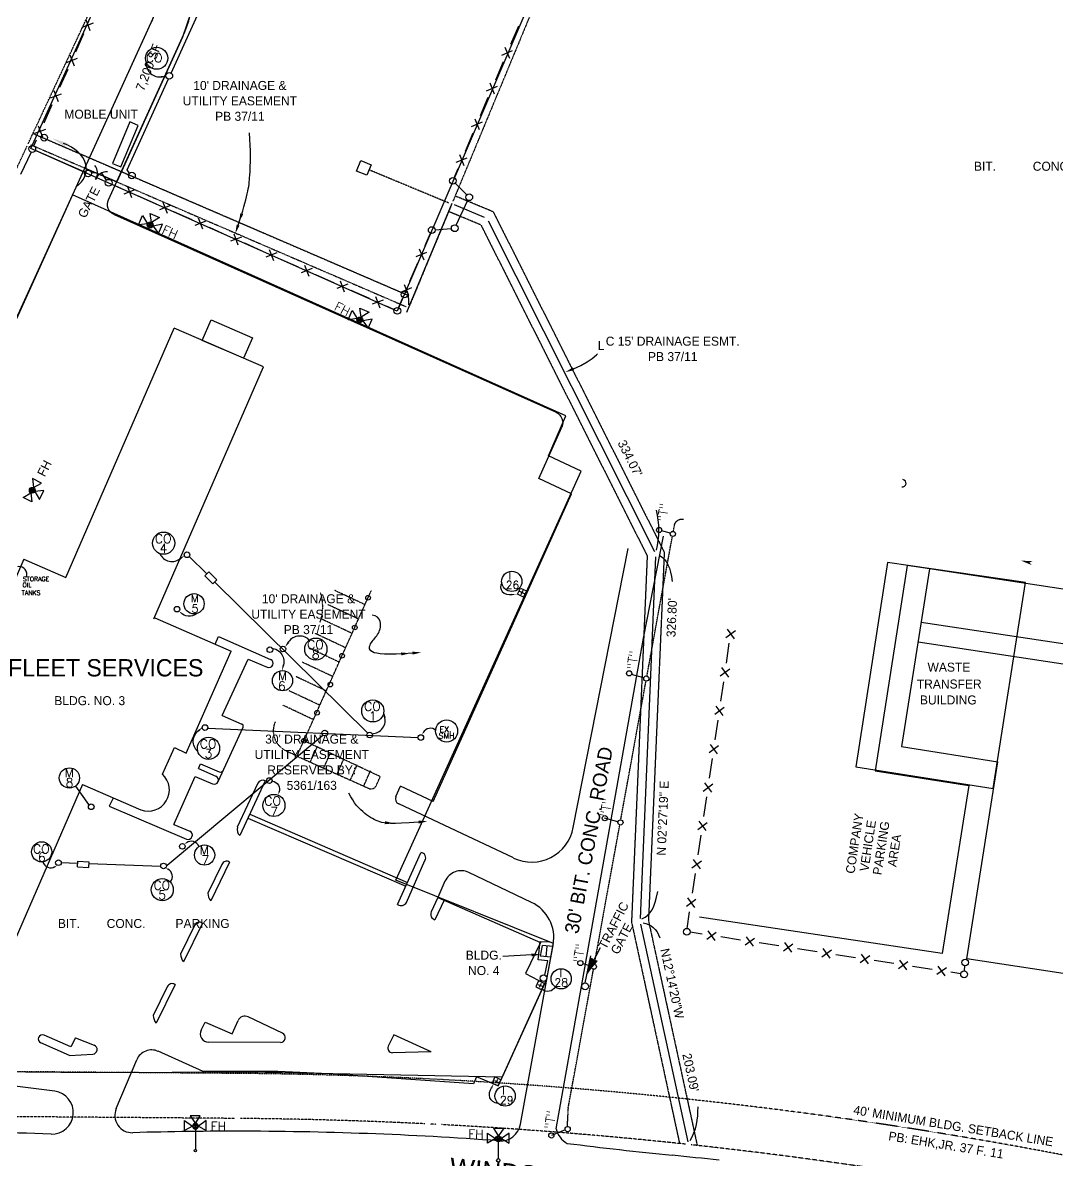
# Model space of a CAD drawing. Header units: inches. Extents: x -46627 to 16189, y -40789 to 47130.
# Drawn here: x -31753 to -20712, y -29464 to -17326 of the extents above; entities that cross this region are included whole.
import ezdxf
from ezdxf.enums import TextEntityAlignment as Align

# ---------------------------------------------------------------- set-up
doc = ezdxf.new("R2010")
doc.units = ezdxf.units.IN
doc.header["$MEASUREMENT"] = 0
for name, pattern in [('DASHDOT', [1, 0.5, -0.25, 0, -0.25]), ('DASHED', [0.75, 0.5, -0.25]), ('DASHED2', [0.375, 0.25, -0.125]), ('DIVIDE', [1.25, 0.5, -0.25, 0, -0.25, 0, -0.25]), ('HIDDEN2', [0.1875, 0.125, -0.0625])]:
    doc.linetypes.add(name, pattern=pattern)
doc.layers.get('0').update_dxf_attribs({"linetype": 'CONTINUOUS'})
for name, color, linetype in [('10', 7, 'CONTINUOUS'), ('12', 7, 'CONTINUOUS'), ('13', 7, 'CONTINUOUS'), ('15', 7, 'CONTINUOUS'), ('16', 7, 'CONTINUOUS'), ('19', 7, 'CONTINUOUS'), ('2', 7, 'CONTINUOUS'), ('20', 7, 'CONTINUOUS'), ('25', 7, 'CONTINUOUS'), ('26', 7, 'CONTINUOUS'), ('4', 7, 'CONTINUOUS'), ('41', 7, 'CONTINUOUS'), ('5', 7, 'CONTINUOUS'), ('6', 7, 'CONTINUOUS'), ('62', 7, 'CONTINUOUS'), ('9', 7, 'CONTINUOUS')]:
    doc.layers.add(name, color=color, linetype=linetype)
doc.styles.add('ROMANS', font='ROMANS', dxfattribs={"height": 0.2})
doc.styles.add('txt', font='TXT', dxfattribs={"height": 0.2})
doc.dimstyles.new('MSADIM', dxfattribs={"dimtxt": 1.5, "dimasz": 1.5, "dimexe": 0.75, "dimexo": 0.75, "dimgap": 0.75, "dimtad": 0, "dimdec": 3, "dimzin": 2, "dimdsep": 46, "dimtxsty": 'txt', "dimcen": 0.75, "dimse1": 1, "dimse2": 1, "dimadec": 0, "dimazin": 0, "dimtfac": 1, "dimtdec": 3, "dimtofl": 0, "dimtmove": 0, "dimatfit": 3, "dimfxl": 1, "dimtvp": 0.75, "dimtolj": 1, "dimtzin": 2, "dimarcsym": 0})

# ---------------------------------------------------------------- blocks, each defined once
blk = doc.blocks.new('HR')
at = {"layer": '62', "color": 32, "linetype": 'Continuous'}
blk.add_arc((-1.569, -1.827), 2.408, 49.34264, 155.04347, dxfattribs=at)
blk.add_solid([(-4.184, -1.505), (-3.757, -0.472), (-3.447, -0.673), (-3.752, -0.811)], dxfattribs=at)
blk = doc.blocks.new('ARS')
at = {"layer": '26', "color": 3, "linetype": 'Continuous'}
blk.add_solid([(0, 0), (-0.5292, 0.091), (-0.533, -0.0869), (-0.3952, 0.0009)], dxfattribs=at)

msp = doc.modelspace()

# ---------------------------------------------------------------- linework, layer by layer
at = {"linetype": 'Continuous', "flags": 128}
msp.add_lwpolyline([(-31090.6295, -18876.6461), (-30567.0407, -17729.7372), (-30360.7509, -17275.737), (-30329.1077, -17183.4154), (-30298.482, -17045.8502), (-30291.1747, -16988.3327), (-30291.2807, -16774.2674), (-30323.0025, -16601.9443), (-30367.6621, -16470.8292), (-30402.0155, -16396.1468), (-29940.1364, -16247.4887), (-29983.251, -16283.1734), (-29994.6902, -16325.0691), (-29971.8488, -16431.6143), (-29914.9254, -16792.0414), (-29921.0594, -17007.5819), (-29955.5796, -17210.1393), (-30048.5754, -17479.578), (-30404.9377, -18263.1554), (-30751.0487, -19023.1114)], close=True, dxfattribs=at)
at = {"layer": '12', "color": 62, "linetype": 'Continuous'}
for p, q in [((-26252.0036, -27327.1247), (-26231.624, -27129.8435)), ((-26231.624, -27129.8435), (-26131.8296, -27132.5327)), ((-26149.064, -27336.8243), (-26252.0036, -27327.1247)), ((-26180.7512, -27487.8275), (-26149.064, -27336.8243))]:
    msp.add_line(p, q, dxfattribs=at)
msp.add_arc((-22365.3018, -22240.7301, 0), 39.3959, 261.25988611, 81.25988611, dxfattribs=at)
at = {"layer": '13', "color": 120, "linetype": 'DASHED2'}
for p, q in [((-31643.7836, -18507.3887), (-27639.368, -20234.5415)), ((-26732.5232, -19344.0539), (-27139.2992, -19175.0771)), ((-26863.3328, -19484.6291), (-27208.3508, -19341.3059)), ((-26732.5232, -19344.0539), (-24907.0112, -22976.8415)), ((-26863.3328, -19484.6291), (-25088.8496, -23015.8655)), ((-27639.368, -20234.5415), (-27635.5808, -20337.3191)), ((-25088.8496, -23015.8655), (-25256.3444, -26922.0911)), ((-24907.0112, -22976.8415), (-25075.5152, -26906.6147)), ((-25256.3444, -26922.0911), (-24743.5784, -29285.9615)), ((-25075.5152, -26906.6147), (-24554.978, -29306.3087))]:
    msp.add_line(p, q, dxfattribs=at)
at = {"layer": '13', "color": 120, "linetype": 'DASHED'}
msp.add_line((-27206.3288, -19250.3903, -0.006), (-28059.6332, -18895.9223, -0.006), dxfattribs=at)
at = {"layer": '13', "color": 120, "linetype": 'Continuous'}
for p, q in [((-27172.6748, -19254.8087, -0.006), (-27656.0396, -20418.4055, -0.006)), ((-26825.6336, -19402.8323), (-27146.1212, -19269.6995)), ((-26784.452, -19441.1591), (-25011.3944, -22969.5587)), ((-24999.2168, -23026.3439), (-25164.6452, -26884.3991)), ((-25159.5668, -26943.6863), (-24655.6544, -29266.7375))]:
    msp.add_line(p, q, dxfattribs=at)
at = {"layer": '13', "color": 120, "linetype": 'Continuous', "elevation": -0.006}
msp.add_lwpolyline([(-28146.7892, -18796.0763), (-28035.5708, -18840.8447), (-28080.8432, -18953.3159), (-28192.0616, -18908.5475)], close=True, dxfattribs=at)
at = {"layer": '13', "color": 120, "linetype": 'Continuous'}
msp.add_lwpolyline([(-25875.8036, -21018.9359), (-25796.9516, -20983.1423), (-25730.7896, -20946.3263), (-25675.7516, -20908.7627), (-25630.2728, -20870.7227), (-25618.0136, -20858.2163)], dxfattribs=at)
msp.add_lwpolyline([(-25875.8036, -21018.9359), (-25796.9516, -20983.1423), (-25730.7896, -20946.3263), (-25675.7516, -20908.7627), (-25630.2728, -20870.7227), (-25618.0136, -20858.2163)], dxfattribs=at)
at = {"layer": '13', "color": 7, "linetype": 'Continuous'}
for points in [[(-29454.8444, -19485.4115), (-29351.2112, -19181.1095), (-29325.9776, -18979.3175), (-29317.5668, -18685.0367), (-29334.3896, -18500.0603)], [(-27593.9168, -24052.8275), (-27867.7424, -24073.8827), (-28082.5196, -24054.9395), (-28041.4592, -23934.9635), (-27946.7048, -23849.7179), (-27918.278, -23707.6415), (-27975.1316, -23650.8107), (-28025.6672, -23647.6535)], [(-27527.9012, -25855.5623), (-27829.9076, -25878.3443), (-27942.4748, -25863.3419), (-28100.0684, -25780.8299), (-28220.1392, -25653.3107), (-28272.6704, -25548.2939)]]:
    msp.add_open_spline(points, degree=3, dxfattribs=at)
at = {"layer": '13', "color": 120, "linetype": 'Continuous'}
for points in [[(-24989.7608, -22953.3443), (-24955.7552, -22823.0375), (-24955.7552, -22664.4023), (-24989.7608, -22528.4303)], [(-24951.9164, -23014.4207), (-24879.7304, -23054.5091), (-24839.6264, -23142.7019), (-24823.586, -23287.0187)], [(-25144.4132, -26886.9071), (-25048.1648, -26846.8199), (-25008.062, -26766.6443), (-24975.9788, -26598.2747)], [(-25131.3188, -26931.8651), (-25049.7956, -26942.9771), (-24986.8004, -26998.5395), (-24953.45, -27091.1423)], [(-24631.064, -29254.3583), (-24564.3632, -29146.9391), (-24545.8364, -29024.7023), (-24545.8364, -28895.0579)]]:
    msp.add_open_spline(points, degree=3, dxfattribs=at)
at = {"layer": '13', "color": 7, "linetype": 'Continuous'}
for points in [[(-29400.668, -19369.1111), (-29431.1612, -19359.4091), (-29445.0224, -19455.7415)], [(-29439.698, -19490.5691), (-29469.9896, -19480.2527), (-29485.7924, -19576.2851)], [(-27715.5716, -24045.6119), (-27713.2916, -24077.5295), (-27618.6752, -24054.7307)], [(-27595.1432, -24036.8747), (-27592.6904, -24068.7803), (-27498.2, -24045.4679)], [(-27886.6436, -25846.5923), (-27888.9632, -25878.5075), (-27792.056, -25869.5075)], [(-27529.1048, -25839.6071), (-27526.6976, -25871.5163), (-27432.1724, -25848.3407)]]:
    msp.add_solid(points, dxfattribs=at)
at = {"layer": '13', "color": 120, "linetype": 'Continuous'}
msp.add_solid([(-25869.7268, -21033.7367), (-25881.8804, -21004.1351), (-25964.6108, -21055.3955)], dxfattribs=at)
at = {"layer": '15', "color": 4, "linetype": 'Continuous'}
for p, q in [((-26451.4472, -23393.3711, -0.0012), (-26400.422, -23418.4007, -0.0012)), ((-26415.0008, -23386.0715, -0.0012), (-26437.91, -23431.9583, -0.0012)), ((-26251.1156, -27587.8859, -0.0012), (-26210.3684, -27608.2295, -0.0012)), ((-26220.8468, -27578.5091, -0.0012), (-26241.1904, -27619.2563, -0.0012)), ((-26717.3564, -28613.1515, -0.0012), (-26676.6092, -28633.4951, -0.0012)), ((-26687.0876, -28603.7747, -0.0012), (-26707.4312, -28644.5219, -0.0012))]:
    msp.add_line(p, q, dxfattribs=at)
at = {"layer": '15', "color": 4, "linetype": 'Continuous', "elevation": -0.0012}
for points in [[(-26408.6252, -23454.5279), (-26473.2824, -23422.8515), (-26441.6048, -23358.1943), (-26376.9476, -23389.8707)], [(-26213.18, -27645.5015), (-26183.2004, -27580.0403), (-26248.6628, -27550.0607), (-26278.6412, -27615.5231)], [(-26679.4208, -28670.7671), (-26649.4412, -28605.3059), (-26714.9036, -28575.3263), (-26744.882, -28640.7887)]]:
    msp.add_lwpolyline(points, close=True, dxfattribs=at)
at = {"layer": '15', "color": 132, "linetype": 'Continuous'}
msp.add_circle((-31524.782, -18552.3954, 0), 36, dxfattribs=at)
at = {"layer": '15', "color": 4, "linetype": 'Continuous'}
for centre, radius in [((-26534.2156, -23287.4772, -0.0012), 108), ((-29925.1621, -23526.2605, -0.0012), 108), ((-30107.15, -23583.7691), 30), ((-29115.3512, -24016.4399, -0.0012), 30), ((-28981.3859, -24347.0562, -0.0012), 108), ((-31255.636, -25385.0925, -0.0012), 108), ((-31022.6384, -25692.5495, -0.0012), 30), ((-30050.1668, -26115.3647, -0.0012), 30), ((-29812.5009, -26207.4211, -0.0012), 108), ((-26007.0415, -27528.0233, -0.0012), 108), ((-26605.2391, -28779.0485, -0.0012), 108)]:
    msp.add_circle(centre, radius, dxfattribs=at)
at = {"layer": '16', "color": 6, "linetype": 'Continuous'}
for p, q in [((-31118.4596, -17373.1859), (-30999.9092, -17328.8495)), ((-31081.094, -17292.5507), (-31036.208, -17410.0331)), ((-31187.312, -17635.9559), (-31099.8836, -17442.0827)), ((-26543.5376, -17553.5759), (-26460.3788, -17357.5103)), ((-26607.242, -17588.3087), (-26559.1244, -17704.7531)), ((-31286.7668, -17750.8055), (-31169.2844, -17705.9207)), ((-31250.468, -17669.6219), (-31205.5832, -17787.1043)), ((-26641.4048, -17670.5891), (-26524.9604, -17622.4727)), ((-31356.1676, -18014.6423), (-31269.806, -17820.2219)), ((-26705.4392, -17934.4847), (-26622.8288, -17739.4859)), ((-31456.6892, -18128.9447), (-31339.2068, -18084.0587)), ((-31420.3916, -18047.7599), (-31375.5056, -18165.2435)), ((-26803.3076, -18051.4979), (-26686.8632, -18003.3815)), ((-26769.1436, -17969.2175), (-26721.0272, -18085.6619)), ((-31526.09, -18392.7815), (-31438.6616, -18198.9083)), ((-26867.342, -18315.3935), (-26784.7316, -18120.3947)), ((-31589.7656, -18424.8311), (-31543.8128, -18542.8619)), ((-26965.2104, -18432.4067), (-26847.698, -18384.8387)), ((-26929.9784, -18350.6747), (-26882.9288, -18466.5707)), ((-31626.0644, -18506.0159), (-31507.514, -18461.6783)), ((-27029.2436, -18696.3023), (-26946.6332, -18501.3035)), ((-31636.7132, -18640.4831), (-31608.0368, -18575.9795)), ((-31090.0964, -18920.2271), (-31618.3712, -18688.0355)), ((-31665.1784, -18706.5995), (-31777.8428, -18947.0939)), ((-27127.112, -18813.3155), (-27010.1492, -18766.8143)), ((-27091.8812, -18731.5835), (-27045.38, -18848.5475)), ((-30955.9976, -18927.0431), (-31020.9704, -18930.0971)), ((-30913.6448, -18931.2575), (-30862.4096, -19007.4839)), ((-27149.3072, -18979.9859), (-27107.4692, -18882.7607)), ((-30803.2676, -19047.3011), (-30705.524, -19090.7555)), ((-27013.892, -19162.8491), (-27137.5976, -19038.6107)), ((-30555.9908, -19109.5451), (-30673.4732, -19154.4311)), ((-30637.1756, -19073.2463), (-30591.2216, -19191.2783)), ((-30522.3248, -19172.7023), (-30327.9044, -19259.0627)), ((-30176.756, -19277.3339), (-30294.2384, -19322.2187)), ((-30257.9396, -19241.0351), (-30213.0548, -19358.5175)), ((-27127.4084, -19486.3187), (-27003.2492, -19220.9267)), ((-30143.09, -19340.4899), (-29949.7364, -19426.3019)), ((-29880.32, -19409.3411), (-29834.8868, -19525.7567)), ((-29798.588, -19444.5731), (-29916.6188, -19490.5259)), ((-29765.4704, -19508.7971), (-29571.05, -19595.1575)), ((-27352.274, -19535.4107), (-27179.3132, -19521.7163)), ((-29419.9016, -19613.4287), (-29537.384, -19658.3135)), ((-29501.0852, -19577.1299), (-29456.2004, -19694.6123)), ((-27458.7428, -19703.3171), (-27402.044, -19571.9051)), ((-29387.3036, -19676.0363), (-29192.882, -19762.3967)), ((-29041.7336, -19780.6679), (-29159.7644, -19826.6207)), ((-29122.9184, -19744.3691), (-29078.0324, -19861.8527)), ((-27556.0628, -19819.2635), (-27439.0988, -19772.7623)), ((-27520.8308, -19737.5303), (-27474.3296, -19854.4943)), ((-29008.616, -19844.8919), (-28814.1956, -19931.2523)), ((-27620.6444, -20084.2259), (-27537.4868, -19888.1603)), ((-28663.0472, -19949.5235), (-28780.5296, -19994.4083)), ((-28745.2988, -19912.6763), (-28699.346, -20030.7071)), ((-28630.4492, -20012.1311), (-28436.0276, -20098.4915)), ((-28284.8792, -20116.7627), (-28402.3616, -20161.6487)), ((-28366.064, -20080.4639), (-28321.178, -20197.9475)), ((-27684.3488, -20118.9587), (-27637.3004, -20234.8547)), ((-28251.7616, -20180.9867), (-28057.8596, -20265.7319)), ((-27988.4444, -20248.7711), (-27942.4904, -20366.8019)), ((-27741.776, -20367.3611), (-27699.9368, -20270.1359)), ((-27719.5808, -20200.6907), (-27602.0684, -20153.1227)), ((-27907.2596, -20285.0699), (-28023.6752, -20330.5031)), ((-27873.5948, -20348.2259), (-27789.2072, -20386.1699)), ((-24248.2376, -23885.8115), (-24146.534, -23811.2375)), ((-24235.4804, -23797.9331), (-24159.2912, -23899.1171)), ((-24242.5976, -24158.5103), (-24212.408, -23947.3811)), ((-24309.0188, -24295.7207), (-24207.3164, -24221.1467)), ((-24294.6464, -24207.3227), (-24220.0724, -24309.0263)), ((-24302.8304, -24567.3515), (-24272.1224, -24357.8387)), ((-24368.1848, -24705.1103), (-24267.5492, -24629.9891)), ((-24355.4288, -24617.2319), (-24280.3064, -24717.8675)), ((-24363.6128, -24977.2607), (-24332.3552, -24766.6799)), ((-24428.9672, -25115.0195), (-24328.3316, -25039.8983)), ((-24416.21, -25027.1411), (-24341.0876, -25127.7767)), ((-24424.394, -25387.1699), (-24393.1376, -25176.5891)), ((-24489.7484, -25524.9287), (-24388.5644, -25448.7395)), ((-24476.444, -25435.9823), (-24401.87, -25537.6859)), ((-24484.628, -25796.0123), (-24453.9188, -25586.4983)), ((-24537.2252, -25845.8915), (-24462.1028, -25946.5283)), ((-24549.9824, -25933.7711), (-24449.3468, -25858.6487)), ((-24545.4092, -26205.9215), (-24514.1528, -25995.3407)), ((-24610.7636, -26343.6803), (-24510.128, -26268.5579)), ((-24598.0076, -26255.8007), (-24522.8852, -26356.4375)), ((-24606.1916, -26615.8307), (-24574.934, -26405.2499)), ((-24670.9976, -26752.5215), (-24570.362, -26677.4003)), ((-24658.2404, -26664.6431), (-24583.6664, -26766.3467)), ((-24660.7736, -26990.3987), (-24635.7164, -26815.1591)), ((-24501.032, -27051.4043), (-24630.2888, -27031.5119)), ((-24452.2196, -27103.4543), (-24351.0644, -27029.9483)), ((-24363.8216, -27117.8267), (-24438.3956, -27016.1231)), ((-24092.2196, -27114.3215), (-24302.252, -27081.9971)), ((-24043.4072, -27166.3715), (-23942.252, -27092.8643)), ((-23955.0092, -27180.7439), (-24029.5832, -27079.0403)), ((-23683.4072, -27177.2387), (-23893.4396, -27144.9143)), ((-23634.5936, -27229.2875), (-23533.4396, -27155.7815)), ((-23546.1956, -27243.6599), (-23620.7696, -27141.9575)), ((-25750.7048, -27572.4419), (-25689.0644, -27281.6867)), ((-25728.1088, -27468.0311), (-25586.6672, -27192.6287)), ((-23274.5936, -27240.1547), (-23484.626, -27207.8303)), ((-23224.7144, -27292.7531), (-23123.0108, -27218.1791)), ((-23137.3832, -27306.5771), (-23211.9572, -27204.8735)), ((-22864.7144, -27303.6203), (-23074.7456, -27271.2959)), ((-22815.9008, -27355.6691), (-22714.1984, -27281.0951)), ((-22728.0224, -27368.4263), (-22802.5964, -27266.7227)), ((-25674.932, -27364.4891), (-25667.5148, -27323.7803)), ((-25646.1656, -27334.7447), (-25674.932, -27364.4891)), ((-25664.5148, -27344.2067), (-25661.6576, -27328.1375)), ((-25653.1184, -27332.5235), (-25664.5148, -27344.2067)), ((-22455.3524, -27365.4695), (-22665.3848, -27333.1451)), ((-22406.54, -27417.5183), (-22305.3848, -27344.0123)), ((-22319.2088, -27431.3423), (-22392.716, -27330.1883)), ((-22046.54, -27428.3855), (-22256.5724, -27396.0611)), ((-21997.7276, -27480.4355), (-21896.024, -27405.8615)), ((-21909.3296, -27494.8079), (-21983.9036, -27393.1043)), ((-21702.6968, -27444.4451), (-21697.2704, -27389.2247)), ((-21742.1948, -27474.0731), (-21847.76, -27458.9783))]:
    msp.add_line(p, q, dxfattribs=at)
for centre in [(-31651.6466, -18673.2392, 0), (-31056.8173, -18934.7547, 0), (-30836.284, -19033.3123, 0), (-27163.5155, -19013.4288, 0), (-26988.1927, -19188.4588, 0), (-27388.1589, -19538.5652, 0), (-27143.1134, -19519.2627, 0), (-27678.8591, -20226.7312, 0), (-27755.7126, -20400.5389, 0), (-24665.8697, -27026.0361, 0), (-21694.5243, -27353.6722, 0), (-26195.3827, -27520.7832, 0), (-21706.4118, -27480.3093, 0), (-25751.7915, -27608.4413, 0)]:
    msp.add_circle(centre, 36, dxfattribs=at)
for centre, radius, start, end in [((-31088.9113, -18928.3012, 0), 132.954, 328.2782, 37.11555278), ((-30853.1162, -19049.4011, 0), 132.954, 88.51608611, 157.35343889), ((-26325.111, -27215.0834, 0), 648.2543, 336.99603056, 351.89982222), ((-25626.9631, -27270.8944, 0), 66.626, 212.22783056, 273.40380833), ((-25174.8797, -27805.8205, 0), 648.2543, 133.73181667, 148.63560833), ((-25174.8797, -27805.8205, 0), 654.4751, 134.29081389, 143.87890278), ((-26325.111, -27215.0834, 0), 654.4751, 341.75273611, 351.340825), ((-25174.8797, -27805.8205, 0), 660.6959, 134.71047222, 140.92965556), ((-26325.111, -27215.0834, 0), 660.6959, 344.70198333, 350.92116667)]:
    msp.add_arc(centre, radius, start, end, dxfattribs=at)
at = {"layer": '19', "color": 2, "linetype": 'Continuous'}
for p, q in [((-31552.6364, -22240.0079), (-31647.6404, -22191.2159)), ((-31575.9872, -22414.1795), (-31527.1952, -22319.1767)), ((-31655.1548, -22439.6219), (-31750.1576, -22390.8299)), ((-29910.6956, -29133.7643, -0.0012), (-29910.6956, -29349.6107, -0.0012)), ((-26678.306, -29267.0567, -0.0012), (-26678.306, -29448.7103, -0.0012))]:
    msp.add_line(p, q, dxfattribs=at)
at = {"layer": '19', "color": 2, "linetype": 'Continuous', "elevation": -0.0012}
for points in [[(-30517.2152, -19482.1691), (-30474.0272, -19382.9807), (-30420.6692, -19470.3719)], [(-30392.2016, -19360.0739), (-30293.0144, -19403.2619), (-30380.4044, -19456.6199)], [(-30305.9012, -19574.1779), (-30262.7132, -19474.9895), (-30363.038, -19495.4651)], [(-28154.5376, -20372.9111), (-28055.3264, -20416.0463), (-28142.6888, -20469.4511)], [(-28279.4852, -20495.0735), (-28236.3512, -20395.8623), (-28182.9452, -20483.2247)], [(-28068.122, -20586.9683), (-28024.988, -20487.7571), (-28125.3008, -20508.2867)], [(-29859.6944, -28988.9471), (-29967.8768, -28988.9471), (-29909.0528, -29072.7563)], [(-30025.3916, -29148.5951), (-30025.3916, -29040.4127), (-29941.5824, -29099.2367)], [(-29794.916, -29148.5951), (-29794.916, -29040.4127), (-29878.7252, -29099.2367)], [(-26726.0084, -29121.3707), (-26617.826, -29121.3707), (-26676.65, -29205.1799)], [(-26791.886, -29283.2207), (-26791.886, -29175.0383), (-26708.0768, -29233.8623)], [(-26561.4104, -29283.2207), (-26561.4104, -29175.0383), (-26645.2196, -29233.8623)]]:
    msp.add_lwpolyline(points, close=True, dxfattribs=at)
at = {"layer": '19', "color": 2, "linetype": 'Continuous'}
for points in [[(-31647.6404, -22191.2159), (-31637.4032, -22286.8571), (-31552.6364, -22240.0079)], [(-31527.1952, -22319.1767), (-31623.9032, -22328.8655), (-31575.9872, -22414.1795)], [(-31750.1576, -22390.8299), (-31665.9104, -22342.3655), (-31655.1548, -22439.6219)]]:
    msp.add_lwpolyline(points, dxfattribs=at)
for centre, radius in [((-30393.6432, -19484.6753, -0.0012), 31.077), ((-30393.6424, -19484.675, -0.0012), 24.8616), ((-30393.641, -19484.6745, -0.0012), 14.9169), ((-30393.6397, -19484.6741, -0.0012), 5.9668), ((-30382.5346, -19462.3596, 0), 5.9668), ((-28155.9116, -20497.5127, -0.0012), 31.077), ((-28155.9107, -20497.5124, -0.0012), 24.8616), ((-28155.9093, -20497.5119, -0.0012), 14.9169), ((-28155.9081, -20497.5115, -0.0012), 5.9668), ((-31651.4507, -22315.253, 0), 31.077), ((-31651.4504, -22315.2539, 0), 24.8616), ((-31651.45, -22315.2553, 0), 14.9169), ((-31651.4496, -22315.2566, 0), 5.9668), ((-26677.5879, -29236.1873, -0.0012), 31.077), ((-26677.5872, -29236.1867, -0.0012), 24.8616), ((-26677.5861, -29236.1857, -0.0012), 14.9169), ((-26677.5852, -29236.1848, -0.0012), 5.9668), ((-29910.6557, -29361.8342, -0.0012), 12.5475), ((-26678.306, -29465.5055, -0.0012), 18.1363)]:
    msp.add_circle(centre, radius, dxfattribs=at)
at = {"layer": '19', "color": 2, "linetype": 'Continuous', "extrusion": (0, 0, -1)}
for centre, radius in [((29909.2146, -29101.5619, 0.0012), 31.077), ((29909.2152, -29101.5613, 0.0012), 24.8616), ((29909.2163, -29101.5603, 0.0012), 14.9169), ((29909.2173, -29101.5594, 0.0012), 5.9668)]:
    msp.add_circle(centre, radius, dxfattribs=at)
at = {"layer": '2', "color": 32, "linetype": 'Continuous'}
for centre in [(-28067.5976, -23461.7495), (-28210.0472, -23779.3199), (-28345.6196, -24081.5579), (-28470.542, -24388.8035), (-28611.44, -24688.5383), (-28752.3368, -24988.2743)]:
    msp.add_circle(centre, 24.84, dxfattribs=at)
at = {"layer": '20', "color": 2, "linetype": 'Continuous'}
for p, q in [((-30170.3192, -17863.1939, -0.006), (-29772.0632, -16989.6935, -0.006)), ((-30640.3844, -18894.1943, -0.006), (-30198.9848, -17926.0643, -0.006)), ((-30616.2308, -18927.4535, -0.006), (-30640.3844, -18894.1943, -0.006)), ((-29978.2532, -23022.3467, -0.0012), (-29789.9012, -23208.5375, -0.0012)), ((-29810.4776, -23229.6107, -0.0012), (-29768.2964, -23186.9399, -0.0012)), ((-29810.4776, -23229.6107, -0.0012), (-29725.1372, -23313.9731, -0.0012)), ((-29768.2964, -23186.9399, -0.0012), (-29682.956, -23271.3023, -0.0012)), ((-29725.1372, -23313.9731, -0.0012), (-29682.956, -23271.3023, -0.0012)), ((-29705.57, -23291.9027, -0.0012), (-28070.6396, -24908.0807, -0.0012)), ((-29779.4528, -24853.6367, -0.0012), (-27531.6812, -24952.5035, -0.0012)), ((-30210.3764, -26316.5555, -0.0012), (-28549.922, -24927.5351, -0.0012)), ((-31346.7812, -26286.2711, -0.0012), (-31167.6944, -26293.2779, -0.0012)), ((-31169.774, -26333.1011, -0.0012), (-31166.6336, -26273.1839, -0.0012)), ((-31169.774, -26333.1011, -0.0012), (-31049.9384, -26339.3819, -0.0012)), ((-31166.6336, -26273.1839, -0.0012), (-31046.798, -26279.4647, -0.0012)), ((-31046.798, -26279.4647, -0.0012), (-31049.9384, -26339.3819, -0.0012)), ((-31048.9364, -26297.9231, -0.0012), (-30280.4324, -26327.9867, -0.0012))]:
    msp.add_line(p, q, dxfattribs=at)
for centre, radius in [((-30324.1004, -17704.9546, -0.0012), 118.1562), ((-30189.6583, -17893.1151, 0), 36), ((-30588.1855, -18956.36, 0), 36), ((-30249.8388, -22879.5598, -0.0012), 118.1562), ((-30000.5498, -23003.441, -0.0012), 30), ((-28625.3556, -24010.039, -0.0012), 118.1562), ((-28975.8553, -24008.7936, -0.0012), 30), ((-28017.2052, -24669.151, -0.0012), 118.1562), ((-29808.94, -24847.2823, -0.0012), 30), ((-28530.1549, -24905.684, -0.0012), 30), ((-27229.9381, -24883.9848, -0.0012), 118.1562), ((-29770.8468, -25069.6222, -0.0012), 118.1562), ((-28050.6193, -24926.7764, -0.0012), 30), ((-27505.4603, -24953.6577, -0.0012), 30), ((-29121.6445, -25412.5321, -0.0012), 30), ((-29073.1381, -25678.6704, -0.0012), 118.1562), ((-31551.5658, -26174.0481, -0.0012), 108), ((-31372.5339, -26289.0865, -0.0012), 30), ((-30250.4732, -26324.0239, -0.0012), 30), ((-30264.45, -26577.6478, -0.0012), 118.1562)]:
    msp.add_circle(centre, radius, dxfattribs=at)
at = {"layer": '25', "color": 32, "linetype": 'DASHED'}
for p, q in [((-24810.1316, -22753.8035), (-24798.6908, -22691.0459)), ((-25091.5604, -24297.4583), (-24820.0292, -22808.0855)), ((-25371.3656, -25832.2103), (-25101.446, -24351.6767)), ((-25652.18, -27372.5075), (-25381.2368, -25886.3567)), ((-25933.0628, -28913.1719), (-25662.0548, -27426.6707)), ((-25934.8436, -28928.3915), (-25944.1436, -29105.2679, -0.0024))]:
    msp.add_line(p, q, dxfattribs=at)
at = {"layer": '25', "color": 32, "linetype": 'Continuous'}
for p, q in [((-24840.4208, -22772.1815, -0.0012), (-24935.3552, -22746.5879, -0.0024)), ((-25124.0984, -24315.2147), (-25256.0204, -24279.6503, -0.0012)), ((-25400.876, -25852.4771, 0.0036), (-25544.6096, -25813.7291, 0.0012)), ((-25685.6348, -27391.7291, 0.0024), (-25775.3672, -27367.5383, 0.0012)), ((-25963.55, -29141.1587, -0.0024), (-26111.3768, -29199.9047, -0.0024))]:
    msp.add_line(p, q, dxfattribs=at)
for centre in [(-24962.0037, -22739.403, -0.0024), (-24814.2969, -22781.0874, -0.0012), (-25281.4713, -24268.9734, -0.0024), (-25098.0321, -24324.2886), (-25540.5033, -25814.8362, 0.0012), (-25374.2277, -25859.661, 0.0036), (-25802.0157, -27360.3534, 0.0012), (-25659.0741, -27399.2322, 0.0036), (-25937.4945, -29132.055, 0.0036), (-26111.3769, -29199.9042, -0.0024)]:
    msp.add_circle(centre, 27.6, dxfattribs=at)
at = {"layer": '25', "color": 32, "linetype": 'DASHED', "extrusion": (0, 0, -1)}
msp.add_arc((24716.0534, -22706.1126), 84, 10.33263973, 100.33212862, dxfattribs=at)
at = {"layer": '25', "color": 32, "linetype": 'DASHED', "extrusion": (0.000128407, -2.34093e-05, 1)}
msp.add_arc((-25815.0089, -28934.6935, -2.6531), 120, 169.66807759, 176.98981648, dxfattribs=at)
at = {"layer": '4', "color": 230, "linetype": 'Continuous'}
for p, q in [((-32083.4576, -21051.4127), (-30399.728, -17363.2427)), ((-30838.7432, -19215.6623), (-30048.3884, -17480.2799)), ((-30778.154, -19374.1847), (-26061.8876, -21482.1527)), ((-26246.8628, -22188.1223), (-26001.3644, -21640.8215)), ((-25896.9488, -22352.6087), (-26246.8628, -22188.1223)), ((-27371.4704, -25637.3843), (-25896.9488, -22352.6087)), ((-25128.1088, -23893.7351), (-24914.006, -22804.4267)), ((-25878.1436, -25913.4395), (-25291.1228, -22937.2067)), ((-26061.2381, -29129.9106, 0), (-25128.1088, -23893.7351)), ((-22657.0364, -25309.7315), (-21656.492, -25466.7851)), ((-29245.118, -25440.5243), (-29463.2552, -25909.9163)), ((-29165.402, -25414.0151), (-29437.9292, -25999.8167)), ((-27769.9988, -25583.8223), (-27720.4412, -25473.3419)), ((-27371.4704, -25637.3843), (-27720.4412, -25473.3419)), ((-21656.492, -25466.7851), (-21941.1392, -27259.9319)), ((-26515.0112, -26238.8795), (-27740.7788, -25662.6791)), ((-29350.0388, -25812.9251), (-27665.1896, -26540.6339)), ((-29330.7932, -25770.1979), (-27648.1376, -26502.1763)), ((-27752.618, -26734.5059), (-27504.068, -26182.2575)), ((-29629.6304, -26307.4139), (-29778.3728, -26612.7911)), ((-29545.0964, -26282.0291), (-29746.526, -26695.2491)), ((-27656.3132, -26712.4691), (-27463.652, -26266.4171)), ((-26322.1076, -26712.3971), (-26992.208, -26393.8763)), ((-27248.1488, -26487.7151), (-27324.6608, -26660.2175)), ((-27324.6608, -26660.2175), (-27393.7472, -26815.0775)), ((-27257.3048, -26689.4099), (-27355.64, -26899.2659)), ((-27324.6608, -26660.2175), (-26228.5088, -27139.5383)), ((-29836.5812, -26933.6387), (-30036.944, -27347.4059)), ((-21941.1392, -27259.9319), (-24530.1956, -26870.5859)), ((-29920.0484, -26959.5707), (-30068.7908, -27264.9491)), ((-26442.686, -29080.0331), (-26092.9688, -27161.9339)), ((-26228.5088, -27139.5383), (-26386.658, -27471.1115)), ((-26386.658, -27471.1115), (-26185.4876, -27578.4767)), ((-30213.1796, -27614.3819), (-30361.3736, -27918.6923)), ((-30128.0972, -27587.9303), (-30330.0752, -28002.2171)), ((-26185.4876, -27578.4767), (-26677.6256, -28670.6843)), ((-29849.4524, -28075.0343), (-29806.1432, -27990.7055)), ((-29806.1432, -27990.7055), (-29517.6704, -28114.5779)), ((-29517.6704, -28114.5779), (-29454.9704, -27974.1059)), ((-28980.3812, -28108.5767), (-29348.2772, -27934.4711)), ((-31239.812, -28255.3643), (-31526.1212, -28129.9055)), ((-31189.376, -28157.1587), (-31239.812, -28255.3643)), ((-31189.376, -28157.1587), (-30990.05, -28236.5951)), ((-27794.498, -28126.7579), (-27851.6288, -28248.5051)), ((-27395.0108, -28307.6459), (-27794.498, -28126.7579)), ((-31254.7328, -28344.8291), (-31561.352, -28211.6375)), ((-29002.3712, -28206.5531), (-29771.4176, -28204.1459)), ((-31254.7328, -28344.8291), (-31005.0284, -28331.4275)), ((-30756.3944, -28913.7371), (-30535.5416, -28391.7791)), ((-29827.406, -28518.0395), (-30308.6252, -28301.9207)), ((-27395.0108, -28307.6459), (-27808.3568, -28316.5955)), ((-26909.5232, -28575.8687), (-26943.5996, -28650.0995)), ((-26677.6256, -28670.6843), (-26909.5232, -28575.8687))]:
    msp.add_line(p, q, dxfattribs=at)
at = {"layer": '4', "color": 230, "linetype": 'DASHDOT'}
for p, q in [((-28826.0168, -25152.5339), (-28032.2312, -23382.9047)), ((-28100.9996, -23536.2143), (-28426.8524, -23383.0403)), ((-28169.768, -23689.5239), (-28495.6196, -23536.3487)), ((-28238.5364, -23842.8335), (-28564.3892, -23689.6583)), ((-28307.306, -23996.1431), (-28633.1576, -23842.9691)), ((-28376.0744, -24149.4527), (-28701.9272, -23996.2787)), ((-28444.8428, -24302.7611), (-28770.6956, -24149.5871)), ((-28513.6112, -24456.0707), (-28839.464, -24302.8967)), ((-28582.3796, -24609.3803), (-28908.2324, -24456.2063)), ((-28647.1748, -24764.5583), (-28977.0008, -24609.5159)), ((-27937.64, -25371.2411), (-28752.3368, -24988.2743)), ((-28826.0168, -25152.5339), (-28938.4952, -25099.6607)), ((-28683.68, -25216.3799), (-28611.134, -25054.6499)), ((-28541.3432, -25280.2271), (-28468.7972, -25118.4971)), ((-28826.0168, -25152.5339), (-28059.5204, -25496.3543)), ((-28399.0064, -25344.0743), (-28326.4604, -25182.3443)), ((-28256.6708, -25407.9203), (-28184.1248, -25246.1903)), ((-28114.334, -25471.7675), (-28041.788, -25310.0375)), ((-27980.2196, -25466.1659), (-27937.64, -25371.2411))]:
    msp.add_line(p, q, dxfattribs=at)
at = {"layer": '4', "color": 230, "linetype": 'Continuous'}
for points in [[(-22075.6868, -23153.8019), (-22312.784, -23116.5851), (-22657.0364, -25309.7315)], [(-26943.5996, -28650.0995), (-28487.0264, -28542.7211), (-29029.334, -28516.4663), (-29827.406, -28518.0395)]]:
    msp.add_lwpolyline(points, dxfattribs=at)
for centre, radius, start, end in [((-31359.5088, -16881.8291, 0), 1073.6297, 333.36233056, 26.93728889), ((-31414.9504, -16857.2104, 0), 1501.44, 335.51129722, 12.99291111), ((-29190.4089, -25471.4543, 0), 62.3719, 65.93700556, 150.390525), ((-27715.2537, -25608.3786), 60, 155.84083744, 244.82302077), ((-29369.5282, -25932.4357, 0), 96.2819, 166.21203333, 224.77236111), ((-26322.2597, -25830.4698, 0), 451.8, 244.81239444, 349.41796667), ((-27505.2667, -26234.5241, 0), 52.7094, 322.32341111, 88.75014722), ((-29575.769, -26332.8666, 0), 59.3504, 59.24160556, 155.17688611), ((-27073.873, -26565.1506, 0), 190.2, 64.49718611, 155.94156944), ((-29645.1314, -26609.8349, 0), 133.1112, 181.25038889, 220.09509167), ((-27714.714, -26679.9252, 0), 66.7324, 235.77295556, 330.97046944), ((-27336.688, -26839.6762, 0), 62.1361, 156.67834444, 252.19390833), ((-26500.7357, -27087.5867, 0), 414.96, 349.67111667, 64.49473611), ((-29866.5716, -26984.3836, 0), 59.3504, 59.29160556, 155.22688611), ((-29935.6923, -27261.4123, 0), 133.1112, 181.30038889, 220.14509167), ((-30158.7356, -27639.1518, 0), 59.3504, 59.29160556, 155.22688611), ((-30227.8563, -27916.1805, 0), 133.1112, 181.30038889, 220.14509167), ((-29382.0064, -28007.0311, 0), 79.92, 64.74518889, 155.88880278), ((-31543.5556, -28170.8627, 0), 44.0029, 66.36357222, 246.30377222), ((-29771.1135, -28115.5591, 0), 88.44, 152.81581944, 269.78578056), ((-29002.4265, -28155.0348, 0), 51.84, 269.78460278, 64.75212778), ((-31007.9629, -28282.1961, 0), 48.72, 273.29293889, 68.29117222), ((-27808.9066, -28268.7866, 0), 47.64, 154.56430556, 271.12669444), ((-30378.4035, -28458.4213, 0), 171.24, 65.85228889, 157.14632778), ((-33711.3721, -45368.2555, 0), 16798.343, 82.13129444, 88.40183611), ((-31443.1152, -28955.5465, 0), 229.6705, 268.16410556, 82.11692222), ((-30585.5665, -28985.4789, 0), 185.04, 157.14207222, 271.65886389)]:
    msp.add_arc(centre, radius, start, end, dxfattribs=at)
at = {"layer": '4', "color": 230, "linetype": 'Continuous', "extrusion": (0, 0, -1)}
for centre, start, end in [((30729.1878, -19264.6292), 294.08259111, 24.50974667), ((26110.8536, -21591.7081), 114.08259412, 204.1591969)]:
    msp.add_arc(centre, 120, start, end, dxfattribs=at)
at = {"layer": '4', "color": 230, "linetype": 'DASHDOT', "extrusion": (0.000206233, 4.12246e-05, 1)}
msp.add_arc((-29045.2641, -23559.5032, -6.8722), 493.5975, 340.41410606, 17.39581161, dxfattribs=at)
at = {"layer": '4', "color": 230, "linetype": 'DASHDOT', "extrusion": (0, 0, -1)}
msp.add_arc((28836.3955, -24882.4615), 240, 295.17704864, 24.15916808, dxfattribs=at)
at = {"layer": '4', "color": 230, "linetype": 'DASHDOT'}
msp.add_arc((-28034.9646, -25441.6098), 60, 245.84082569, 335.84078958, dxfattribs=at)
at = {"layer": '4', "color": 1, "linetype": 'Continuous'}
for centre, radius, start, end in [((-35416.5754, -151691.6572, 0), 122570.8018, 88.145719444, 89.452922222), ((-26655.8741, -29041.2055, 0), 217.32, 265.77625556, 349.67141111), ((-25827.2776, -29072.7585, 0), 240.84, 193.72744167, 241.23166389), ((-29477.4747, -67247.3323, 0), 38092.8555, 89.84858889, 91.65886667), ((-29477.4747, -67247.3323, 0), 38092.8555, 85.77625556, 90), ((-20618.7421, 12604.8516, 0), 42225.7611, 262.75602275, 264.28656691), ((-29877.9312, -79385.4372, 0), 50229.3545, 83.64888889, 84.22351111)]:
    msp.add_arc(centre, radius, start, end, dxfattribs=at)
at = {"layer": '41', "color": 94, "linetype": 'Continuous', "elevation": -0.0012}
for points in [[(-27757.1444, -20402.2475), (-31666.1252, -18667.1003), (-30818.7608, -16801.2563), (-33488.7032, -15523.6103), (-28702.4492, -6081.3047), (-26211.6824, -7455.2063), (-24112.0256, -8600.3459), (-26663.9216, -14610.1007), (-25905.1676, -15009.2627), (-25754.7248, -15735.6083)], [(-21397.0652, -25496.3723), (-21050.6984, -23299.6487), (-22525.3844, -23085.0359), (-22861.94, -25265.3999)]]:
    msp.add_lwpolyline(points, close=True, dxfattribs=at)
at = {"layer": '41', "color": 94, "linetype": 'Continuous', "extrusion": (4.13697e-08, -1.54185e-08, 1), "elevation": -0.0019}
msp.add_lwpolyline([(-35479.79, -28318.4927), (-35122.568, -28488.8267), (-30968.2628, -28527.7487), (-29346.0992, -28521.2051), (-26633.5952, -28573.5551), (-26161.322, -27530.6495), (-26087.7356, -27152.7527), (-27773.1068, -26475.3311), (-25792.4312, -22112.7863), (-26142.374, -21949.1951), (-25956.1856, -21519.9683), (-31222.85, -19164.1511), (-33624.1412, -24468.3623)], close=True, dxfattribs=at)
at = {"layer": '5', "color": 252, "linetype": 'HIDDEN2'}
msp.add_line((-29454.3476, -28538.2247), (-36955.3316, -28478.5955), dxfattribs=at)
msp.add_arc((-29843.0673, -77436.7095), 48900.0302, 78.93611389, 89.54453611, dxfattribs=at)
at = {"layer": '6', "color": 7, "linetype": 'Continuous'}
for p, q in [((-31293.5528, -23245.8767), (-30136.6952, -20586.2111)), ((-29184.7844, -20999.5499), (-30136.6952, -20586.2111)), ((-30353.2136, -23686.9991), (-29184.7844, -20999.5499)), ((-31742.2592, -23050.5047), (-32510.564, -24817.0283)), ((-31742.2592, -23050.5047), (-31293.5528, -23245.8767)), ((-22075.6868, -23153.8019), (-22373.4188, -25050.5771)), ((-17598.7916, -23832.3395), (-22075.6868, -23153.8019)), ((-30343.9796, -23676.9011), (-29528.3, -24032.4167)), ((-17688.1436, -24402.9467), (-22165.2488, -23724.3767)), ((-29701.3712, -23957.0195), (-29664.0056, -23876.3843)), ((-29664.0056, -23876.3843), (-29107.9484, -24120.1451)), ((-30010.7144, -25118.8259), (-29528.3, -24032.4167)), ((-16924.7984, -24734.2811), (-22198.3952, -23935.5431)), ((-29626.4288, -24719.9267), (-29347.2656, -24115.9487)), ((-29347.2656, -24115.9487), (-29143.7276, -24202.9451)), ((-29626.4288, -24719.9267), (-29413.8032, -24810.2411)), ((-29667.8384, -25423.0763), (-29401.8032, -24842.0351)), ((-30261.6428, -25344.7427), (-30132.4616, -25061.6951)), ((-30132.4616, -25061.6951), (-30010.7144, -25118.8259)), ((-22373.4188, -25050.5771), (-21347.99, -25211.5367)), ((-29877.8084, -25285.5623), (-29854.724, -25235.3627)), ((-29855.792, -25234.8143), (-29658.6584, -25318.5215)), ((-21678.224, -27315.3683), (-21347.99, -25211.5367)), ((-29877.8084, -25285.5623), (-29691.8972, -25364.8535)), ((-31116.7004, -25454.6483), (-32273.558, -28114.3139)), ((-31116.7004, -25454.6483), (-30493.8548, -25725.9659)), ((-30141.854, -25881.1151), (-29914.136, -25369.4291)), ((-29914.136, -25369.4291), (-29728.2248, -25448.7215)), ((-30789.2804, -25599.8711), (-30829.9352, -25686.9119)), ((-30829.9352, -25686.9119), (-30006.6956, -26038.2155)), ((-30141.854, -25881.1151), (-29971.436, -25953.7991)), ((-26227.9688, -27288.2063), (-26206.8728, -27173.5835)), ((-26095.8836, -27183.3695), (-26206.8728, -27173.5835)), ((-26165.7668, -27293.1719), (-26155.4036, -27178.4327)), ((-26323.622, -27273.9563), (-26631.116, -27290.7215)), ((-26116.9796, -27297.9923), (-26227.9688, -27288.2063)), ((-17430.8696, -27960.2087), (-21678.224, -27315.3683))]:
    msp.add_line(p, q, dxfattribs=at)
for points in [[(-30707.4356, -18863.8283), (-30521.5328, -18421.2899), (-30610.0412, -18384.1091), (-30795.9428, -18826.6475)], [(-29302.2368, -20686.9019), (-29397.8276, -20907.0431), (-29838.11, -20715.8615), (-29742.5192, -20495.7203)]]:
    msp.add_lwpolyline(points, close=True, dxfattribs=at)
for centre, radius, start, end in [((-29125.6626, -24161.7163, 0), 44.797, 246.81751111, 66.34018056), ((-29423.3586, -24832.798, 0), 24, 335.35778889, 66.89888611), ((-30415.4969, -25512.4658, 0), 227.1268, 249.97745, 47.56211111), ((-29710.2556, -25406.556, 0), 45.5953, 246.93935556, 66.84203333), ((-29644.2585, -25285.5756, 0), 36, 246.886825, 335.356325), ((-29989.0524, -25996.4221, 0), 45.5953, 246.93935556, 66.84203333)]:
    msp.add_arc(centre, radius, start, end, dxfattribs=at)
msp.add_solid([(-26324.4932, -27257.9795), (-26322.7508, -27289.9319), (-26227.7648, -27268.7291)], dxfattribs=at)
at = {"layer": '9', "color": 3, "linetype": 'DIVIDE'}
for p, q in [((-25495.724, -15218.5307), (-27162.3236, -19230.5051)), ((-31695.5012, -18618.1931), (-30888.8984, -16890.0251)), ((-36037.5404, -27921.1367), (-31707.2432, -18643.3511)), ((-31667.0072, -18628.0475), (-27662.1236, -20355.4019)), ((-27185.342, -19285.9151), (-27623.0516, -20339.6075)), ((-29488.1624, -29017.9703), (-33363.2216, -28987.1663))]:
    msp.add_line(p, q, dxfattribs=at)
for start, end in [(87.18322222, 89.50903611), (87.04068611, 87.112225), (83.87783611, 86.96968611), (78.97161389, 83.80683611)]:
    msp.add_arc((-29843.0673, -77436.7095), 48420.0302, start, end, dxfattribs=at)

# ---------------------------------------------------------------- block references
at = {"layer": '15', "color": 132, "linetype": 'Continuous', "xscale": 122.7539440954599, "yscale": 180.9602162899402, "zscale": 29.10307895766201, "rotation": 268.2567817391222}
msp.add_blockref('HR', (-31185.11, -19080.3947, -0.006), dxfattribs=at)
at = {"layer": '15', "color": 4, "linetype": 'Continuous'}
for p, xscale, yscale, zscale, rotation in [((-26640.7448, -23300.9351, -0.006), 42.89250801805742, 63.80782579111834, 10.45767131707862, 113.4009955444339), ((-29898.6932, -23635.3007, -0.006), 43.63217945041321, -29.32277886621702, 36.4774340156835, 4.575966384144173), ((-29098.8668, -23999.7575, -0.0012), 60.00003110118285, -60.00003110118286, 60, 134.7587794714701), ((-29873.4476, -26117.4419, -0.0012), 36.00000987828493, 36.00000987828493, 36, 331.027224832929), ((-26072.09, -27615.9407, -0.0012), 36.00001446703288, -36.00001446703288, 36, 21.98857194322362), ((-26682.5768, -28858.2875, -0.006), 47.69947466741196, -61.31109750438371, 54.50526198148528, 305.7776585477841)]:
    msp.add_blockref('HR', p, dxfattribs=dict(at, xscale=xscale, yscale=yscale, zscale=zscale, rotation=rotation))
at = {"layer": '20', "color": 2, "linetype": 'Continuous'}
for p, xscale, yscale, zscale, rotation in [((-30435.2564, -17746.6595, -0.0012), 60.0000224230209, 60.0000224230209, 60, 125.154845573623), ((-30291.7088, -22991.4479, -0.0012), 60.00001314153631, 60.00001314153631, 60, 155.5988777741681), ((-28698.9824, -23909.4239, -0.0012), 60.00000727891533, 60.00000727891533, 60, 357.4815133428529), ((-28026.368, -24913.2695, -0.0012), 59.99998704620194, 59.99998704620194, 60, 221.882411194936), ((-29882.5148, -25104.3647, -0.0012), 60.00000756210117, -60.00000756210117, 60, 279.0226936323808), ((-27342.4832, -24878.3999, -0.0012), 36.00001504135817, 36.00001504135817, 36, 357.4815318942365), ((-29088.8804, -25419.5231, -0.0012), 35.99998812698981, -35.99998812698981, 36, 132.7857184257442), ((-31538.2976, -26280.5219, -0.0012), 35.99998811228798, 35.99998811228798, 36, 146.3049252530707), ((-30176.6144, -26493.2075, -0.0012), 36, 36, 36, 270)]:
    msp.add_blockref('HR', p, dxfattribs=dict(at, xscale=xscale, yscale=yscale, zscale=zscale, rotation=rotation))
at = {"layer": '20', "color": 32, "linetype": 'Continuous', "xscale": 35.99998525314934, "yscale": 35.99998525314934, "zscale": 36, "rotation": 295.9470874107911}
msp.add_blockref('HR', (-31712.1716, -23237.6171, -0.0012), dxfattribs=at)
at = {"layer": '26', "color": 7, "linetype": 'Continuous', "xscale": 240.0000216641623, "yscale": 240.0000216641623, "zscale": 240, "rotation": 167.6464458959681}
msp.add_blockref('ARS', (-21101.3396, -23065.5263, -0.0012), dxfattribs=at)

# ---------------------------------------------------------------- texts
at = {"linetype": 'Continuous', "style": 'txt'}
msp.add_text('7,200 SF', height=96, rotation=69.00442157, dxfattribs=at).set_placement((-30368.263, -17819.0736), align=Align.CENTER)
at = {"layer": '10', "color": 253, "linetype": 'Continuous', "style": 'txt'}
for s, p in [('BIT.           CONC.         STORAGE       YARD', (-21601.1192, -18905.6867)), ('BIT.        CONC.         PARKING', (-31378.3616, -26985.8087))]:
    msp.add_text(s, height=96, dxfattribs=at).set_placement(p)
for s, height, rotation, width, p in [('COMPANY', 95.6616, 81.36245671, 1.002408, (-22875.9846, -26084.1222)), ('VEHICLE', 96.3912, 81.45949556, 0.996651, (-22734.5971, -26108.8688)), ('PARKING', 95.6844, 81.37894838, 1.003211, (-22592.3031, -26132.7897)), ('AREA', 95.6616, 81.41830111, 1.002245, (-22450.8384, -26159.7143))]:
    msp.add_text(s, height=height, rotation=rotation, dxfattribs=dict(at, width=width)).set_placement(p, align=Align.MIDDLE)
at = {"layer": '13', "color": 7, "linetype": 'Continuous', "style": 'txt'}
for s, p in [("10' DRAINAGE &", (-29436.0188, -18043.4471)), ('UTILITY EASEMENT', (-29436.0188, -18208.0187)), ('PB 37/11', (-29436.0188, -18372.5903)), ("10' DRAINAGE &", (-28703.7644, -23521.0019)), ('UTILITY EASEMENT', (-28703.7644, -23685.5735)), ('PB 37/11', (-28703.7644, -23850.1451)), ("30' DRAINAGE &", (-28668.8912, -25018.4099)), ('UTILITY EASEMENT', (-28668.8912, -25182.9815)), ('RESERVED BY:', (-28668.8912, -25347.5519)), ('5361/163', (-28668.8912, -25512.1235))]:
    msp.add_text(s, height=96, dxfattribs=at).set_placement(p, align=Align.CENTER)
at = {"layer": '13', "color": 120, "linetype": 'Continuous', "style": 'txt'}
for s, p in [('L', (-25579.9496, -20819.3927)), ('L', (-25579.9496, -20819.3927)), ("C 15' DRAINAGE ESMT.", (-24815.9672, -20772.3647)), ('PB 37/11', (-24815.9672, -20936.9363))]:
    msp.add_text(s, height=96, dxfattribs=at).set_placement(p, align=Align.CENTER)
for s, height, rotation, p in [("334.07'", 96, 296.68000002, (-25271.0276, -21974.4297)), ("326.80'", 96, 87.54472224, (-24826.7736, -23674.2344)), ('N 02%%d27\'19" E', 96, 87.54472224, (-24922.8775, -25814.0615)), ('N12%%d14\'20"W', 95.9988, 282.23888893, (-24821.637, -27578.4582)), ("203.09'", 95.9988, 282.23888893, (-24623.4878, -28527.9272))]:
    msp.add_text(s, height=height, rotation=rotation, dxfattribs=at).set_placement(p, align=Align.MIDDLE)
at = {"layer": '15', "color": 4, "linetype": 'Continuous', "style": 'ROMANS'}
for s, p in [('26', (-26597.9984, -23367.1427, -0.0012)), ('I', (-26569.1084, -23268.5147, -0.0012)), ('M', (-29959.4024, -23510.3975, -0.0012)), ('5', (-29950.772, -23619.2111, -0.0012)), ('I', (-26026.4264, -27512.3663, -0.0012)), ('28', (-26077.4828, -27609.2375, -0.0012)), ('I', (-26635.454, -28761.8423, -0.0012)), ('29', (-26660.2088, -28864.9115, -0.0012))]:
    msp.add_text(s, height=84, dxfattribs=at).set_placement(p)
for s, p in [('M', (-28980.6344, -24291.9239, -0.0012)), ('6', (-28987.7636, -24404.2211, -0.0012)), ('M', (-31256.7344, -25327.6415, -0.0012)), ('8', (-31253.2148, -25434.6803, -0.0012)), ('M', (-29815.7984, -26154.3743, -0.0012)), ('7', (-29804.582, -26258.9915, -0.0012))]:
    msp.add_text(s, height=96, dxfattribs=at).set_placement(p, align=Align.MIDDLE)
at = {"layer": '16', "color": 6, "linetype": 'Continuous', "style": 'txt'}
for p in [(-31084.4948, -19419.2483), (-25397.9192, -27276.6947)]:
    msp.add_text('GATE', height=96, rotation=62.81582059, dxfattribs=at).set_placement(p)
at = {"layer": '16', "color": 6, "linetype": 'Continuous', "style": 'txt', "width": 1.0004}
msp.add_text('TRAFFIC', height=96, rotation=62.81582059, dxfattribs=at).set_placement((-25529.1008, -27221.7899))
at = {"layer": '19', "color": 2, "linetype": 'Continuous', "style": 'ROMANS'}
for rotation, p in [(335.70938744, (-30182.112, -19560.3677, -0.0012)), (332.3048609, (-28342.3944, -20381.8693, -0.0012)), (359.74353984, (-26916.8595, -29186.2521, -0.0012))]:
    msp.add_text('FH', height=96, rotation=rotation, dxfattribs=at).set_placement(p, align=Align.MIDDLE)
at = {"layer": '19', "color": 2, "linetype": 'Continuous', "style": 'txt', "width": 0.999438}
msp.add_text('FH', height=96, rotation=62.81582059, dxfattribs=at).set_placement((-31522.5099, -22081.0565), align=Align.MIDDLE)
at = {"layer": '19', "color": 2, "linetype": 'Continuous', "style": 'ROMANS'}
msp.add_text('FH', height=96, dxfattribs=at).set_placement((-29666.6168, -29102.2151, -0.0012), align=Align.MIDDLE)
at = {"layer": '20', "color": 2, "linetype": 'Continuous', "style": 'ROMANS'}
for s, height, p in [('CO', 96, (-30350.1008, -17700.5039, -0.0012)), ('CO', 96, (-30254.1776, -22831.7279, -0.0012)), ('4', 96, (-30251.2916, -22934.2583, -0.0012)), ('CO', 96, (-28629.6944, -23962.2071, -0.0012)), ('8', 96, (-28626.8084, -24064.7375, -0.0012)), ('CO', 96, (-28021.544, -24621.3191, -0.0012)), ('1', 96, (-28018.658, -24723.8495, -0.0012)), ('EX.', 60, (-27240.524, -24865.3535, -0.0012)), ('CO', 96, (-29775.1856, -25021.7903, -0.0012)), ('SMH', 60, (-27229.3088, -24934.5107, -0.0012)), ('3', 96, (-29772.2996, -25124.3207, -0.0012)), ('CO', 96, (-29085.8072, -25630.8383, -0.0012)), ('7', 96, (-29070.4256, -25745.8835, -0.0012)), ('CO', 96, (-31554.8624, -26141.8607, -0.0012)), ('6', 96, (-31549.8956, -26229.7919, -0.0012)), ('CO', 96, (-30268.7888, -26529.8159, -0.0012)), ('5', 96, (-30265.9028, -26632.3463, -0.0012))]:
    msp.add_text(s, height=height, dxfattribs=at).set_placement(p, align=Align.MIDDLE)
at = {"layer": '20', "color": 32, "linetype": 'Continuous', "style": 'ROMANS'}
for s, p in [('OIL', (-31708.1504, -23325.2603, -0.0012)), ('STORAGE', (-31611.3848, -23261.3891, -0.0012)), ('TANKS', (-31664.1668, -23408.9543, -0.0012))]:
    msp.add_text(s, height=48, dxfattribs=at).set_placement(p, align=Align.MIDDLE)
at = {"layer": '26', "color": 3, "linetype": 'Continuous', "style": 'ROMANS'}
for p in [(-24980.7556, -22643.7343), (-25306.3012, -24218.2819), (-25591.8676, -25792.8295), (-25877.434, -27344.5579), (-26185.8448, -29124.4819)]:
    msp.add_text('"T"', height=96, rotation=81.35764631, dxfattribs=at).set_placement(p, align=Align.TOP_LEFT)
at = {"layer": '4', "color": 230, "linetype": 'Continuous', "style": 'txt', "width": 0.997605}
msp.add_text("30' BIT. CONC. ROAD", height=150.336, rotation=79.43431777, dxfattribs=at).set_placement((-25824.1316, -27056.2091))
at = {"layer": '4', "color": 1, "linetype": 'Continuous', "style": 'txt', "width": 1.002239}
msp.add_text('WINDSOR BOULEVARD', height=209.5308, rotation=354.48726746, dxfattribs=at).set_placement((-27205.2764, -29645.6447))
at = {"layer": '5', "color": 252, "linetype": 'Continuous', "style": 'txt'}
for s, rotation, p in [("40' MINIMUM BLDG. SETBACK LINE", 350.81127682, (-22893.0608, -28972.1711)), ('PB: EHK,JR. 37 F. 11', 350.89353659, (-22519.1336, -29250.7811))]:
    msp.add_text(s, height=96, rotation=rotation, dxfattribs=at).set_placement(p)
at = {"layer": '6', "color": 7, "linetype": 'Continuous', "style": 'txt'}
for s, height, p in [('MOBLE UNIT', 96, (-30916.7924, -18350.0855)), ('FLEET SERVICES', 184.574037, (-30867.6861, -24301.7285)), ('WASTE', 96, (-21868.4132, -24250.6595)), ('TRANSFER', 96, (-21865.142, -24430.6115)), ('BLDG. NO. 3', 96, (-31038.5684, -24608.2019)), ('BUILDING', 96, (-21874.9532, -24600.7475)), ('BLDG.', 96, (-26832.7916, -27323.7107)), ('NO. 4', 96, (-26832.7916, -27488.2823))]:
    msp.add_text(s, height=height, dxfattribs=at).set_placement(p, align=Align.CENTER)

# ---------------------------------------------------------------- leaders
at = {"layer": '15', "color": 4, "linetype": 'Continuous', "annotation_type": 0, "has_hookline": 1, "hookline_direction": 0}
msp.add_leader([(-31048.6952, -25668.1355, -0.0012), (-31186.5416, -25474.3235, -0.0012), (-31185.0416, -25474.3235, -0.0012)], dimstyle='MSADIM', dxfattribs=at)

doc.saveas('drawing.dxf')
